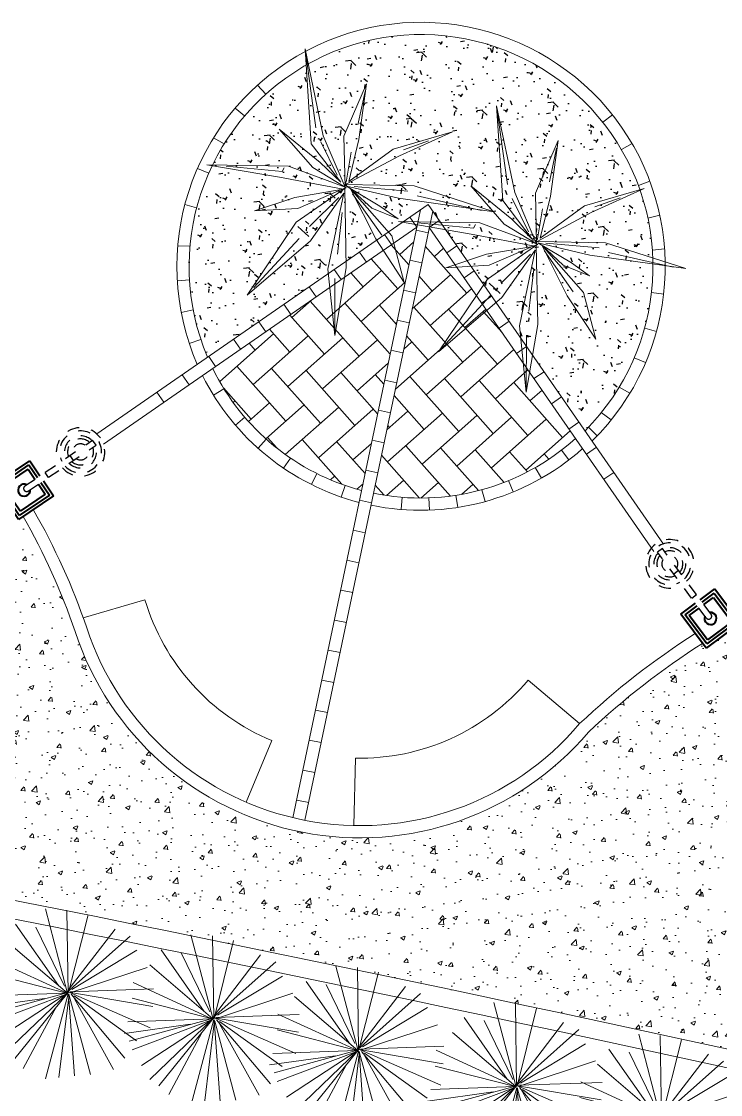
# Model space of a CAD drawing. Header units: metres. Extents: x 12093 to 20303, y 514 to 1412.
# Drawn here: x 19702.24 to 19707.94, y 702.81 to 711.56 of the extents above; entities that cross this region are included whole.
import ezdxf

# ---------------------------------------------------------------- set-up
doc = ezdxf.new("R2010")
doc.units = ezdxf.units.M
doc.linetypes.add('DASHED2', pattern=[9.525, 6.35, -3.175])
doc.layers.get('0').update_dxf_attribs({"lineweight": 13})
for name, color, linetype, lineweight in [('0-JARDI', 72, 'Continuous', 13), ('AMBI-GRASS', 104, 'Continuous', 20), ('grass', 64, 'Continuous', 13), ('JARDINERA', 132, 'Continuous', 40), ('Layer2', 43, 'Continuous', 20), ('MANZANAS-ORIGINALES', 147, 'Continuous', 9), ('SARDINEL', 52, 'Continuous', 20), ('TEX', 81, 'Continuous', 13), ('text.-piso', 35, 'Continuous', 5)]:
    doc.layers.add(name, color=color, linetype=linetype, lineweight=lineweight)
for name, color, linetype in [('LINEA1', 1, 'Continuous'), ('Proyecciones', 52, 'DASHED2'), ('textura', 61, 'Continuous')]:
    doc.layers.add(name, color=color, linetype=linetype)
pattern_1 = [(50, (19136.99335, 73.14804), (0.36436934, -0.03187817), [0.0381, -0.4191]), (355, (19136.99335, 73.14804), (-0.07048565, 0.38211329), [0.03048, -0.33528]), (100.451, (19137.0237, 73.1454), (0.293885, 0.35023338), [0.03238, -0.35618]), (46.1842, (19136.99335, 73.24964), (0.54215808, -0.08408466), [0.05715, -0.62865]), (96.6356, (19137.03853, 73.24264), (0.47480847, 0.4948511), [0.04857, -0.53427]), (351.184, (19136.99335, 73.24964), (0.4748092, 0.49485024), [0.04572, -0.50292]), (21, (19137.04415, 73.22424), (0.30322976, -0.20453104), [0.0381, -0.4191]), (326, (19137.04415, 73.22424), (0.12360406, 0.36837593), [0.03048, -0.33528]), (71.4514, (19137.06942, 73.2072), (0.42683298, 0.16384572), [0.03238, -0.35618]), (37.5, (19136.99335, 73.14804), (0.006177207, 0.169110078), [0, -0.331216, 0, -0.34036, 0, -0.33655]), (7.5, (19136.99335, 73.14804), (0.133639325, 0.20036115), [0, -0.194056, 0, -0.323596, 0, -0.12827]), (327.5, (19136.88007, 73.14804), (0.27118119, -0.011457488), [0, -0.127, 0, -0.39624, 0, -0.52578]), (317.5, (19136.82927, 73.14804), (0.29625836, 0.05085298), [0, -0.1651, 0, -0.263144, 0, -0.37338])]

# ---------------------------------------------------------------- blocks, each defined once
blk = doc.blocks.new('Arbust11')
for p, q in [((0.0378, 0.4871), (-0.0937, 0.9403)), ((0.0408, 0.4825), (0.0377, 0.9348)), ((0.0408, 0.5449), (0.1405, 0.941)), ((-0.1618, 0.888), (0.0377, 0.4856)), ((0.0377, 0.4856), (-0.274, 0.8225)), ((0.0439, 0.4856), (0.3088, 0.8724)), ((0.0595, 0.5199), (0.1997, 0.8474)), ((-0.0621, 0.5573), (-0.3332, 0.7944)), ((0.0439, 0.4794), (0.3805, 0.7788)), ((0.0283, 0.4856), (-0.3738, 0.7039)), ((-0.3488, 0.7476), (0.0408, 0.4856)), ((0.047, 0.4794), (0.4366, 0.6759)), ((0.0314, 0.4856), (-0.4049, 0.6104)), ((-0.433, 0.5262), (0.0439, 0.4825)), ((0.0439, 0.4825), (-0.4267, 0.4669)), ((-0.0527, 0.4794), (-0.4267, 0.3952)), ((0.0408, 0.4762), (-0.3893, 0.2673)), ((0.0408, 0.47), (-0.3364, 0.2174)), ((0.0408, 0.4731), (-0.274, 0.1581)), ((0.047, 0.4856), (0.499, 0.4263)), ((0.0501, 0.4794), (0.2901, 0.0832)), ((0.0501, 0.4731), (0.4304, 0.2454)), ((0.0533, 0.4887), (0.474, 0.5137)), ((0.0533, 0.47), (0.1935, 0.0177)), ((0.0564, 0.4762), (0.3649, 0.1425)), ((0.072, 0.4762), (0.4647, 0.3484)), ((0.0377, 0.4669), (-0.2117, 0.0988)), ((0.0501, 0.4544), (-0.1088, 0.0209)), ((0.0501, 0.4638), (-0.0215, 0.0146)), ((0.0533, 0.4451), (0.0907, 0.0271))]:
    blk.add_line(p, q)
blk = doc.blocks.new('fghgg')
at = {"layer": 'JARDINERA'}
for p, q in [((19983.6623, 670.5354), (19983.6623, 670.8816)), ((19983.6623, 670.8816), (19983.8107, 670.8816)), ((19983.687, 670.5601), (19983.687, 670.8569)), ((19983.687, 670.8569), (19983.8107, 670.8569)), ((19983.7117, 670.5848), (19983.7117, 670.8321)), ((19983.7117, 670.8321), (19983.8107, 670.8321)), ((19983.8601, 670.8816), (19984.0085, 670.8816)), ((19983.8601, 670.8569), (19983.9838, 670.8569)), ((19983.8601, 670.8321), (19983.9591, 670.8321)), ((19983.9591, 670.8321), (19983.9591, 670.5848)), ((19983.9838, 670.8569), (19983.9838, 670.5601)), ((19984.0085, 670.8816), (19984.0085, 670.5354)), ((19983.9591, 670.5848), (19983.7117, 670.5848)), ((19984.0085, 670.5354), (19983.6623, 670.5354)), ((19983.9838, 670.5601), (19983.687, 670.5601))]:
    blk.add_line(p, q, dxfattribs=at)
blk.add_arc((19983.8354, 670.7085), 0.0495, 120, 60, dxfattribs=at)
at = {"layer": 'Proyecciones', "ltscale": 0.005}
for p, q in [((19983.8601, 671.401), (19983.8107, 671.401)), ((19983.8107, 670.7332), (19983.8107, 671.401)), ((19983.8601, 670.7332), (19983.8601, 671.401)), ((19983.8601, 671.1784), (19983.8107, 671.1784)), ((19983.8601, 670.9311), (19983.8107, 670.9311))]:
    blk.add_line(p, q, dxfattribs=at)
for centre, radius, start, end in [((19983.8354, 671.265), 0.1979, 277.18076, 262.81924), ((19983.8354, 671.265), 0.1714, 278.29892, 261.70108), ((19983.8354, 671.265), 0.1309, 100.89339, 259.10661), ((19983.8354, 671.265), 0.1061, 103.47486, 256.52514), ((19983.8354, 671.265), 0.1309, 280.89339, 79.10661), ((19983.8354, 671.265), 0.1061, 283.47486, 76.52514), ((19983.8354, 671.265), 0.0657, 112.12793, 247.87207), ((19983.8354, 671.265), 0.0657, 292.12793, 67.87207), ((19983.8354, 670.7332), 0.0247, 180, 0)]:
    blk.add_arc(centre, radius, start, end, dxfattribs=at)
at = {"layer": 'SARDINEL'}
blk.add_line((19983.7117, 670.5848), (19983.7117, 670.5848), dxfattribs=at)
blk = doc.blocks.new('0Q62D')
at = {"color": 0, "linetype": 'ByBlock'}
for p, q in [((-0.05, 1.11), (0.07, 0.48)), ((-0.03, 0.53), (-0.05, 1.11)), ((-0.03, 0.96), (0.02, 0.52)), ((-0.33, 0.67), (-0.16, 0.38)), ((-0.24, 0.34), (-0.33, 0.67)), ((0.1, 0.29), (0.34, 0.61)), ((0.34, 0.61), (0.15, 0.24)), ((-0.99, 0.59), (-0.35, 0.33)), ((-0.47, 0.19), (-0.99, 0.59)), ((-0.47, 0.28), (-0.92, 0.55)), ((-0.02, 0.02), (-0.03, 0.53)), ((0.02, 0.52), (0.05, 0.51)), ((0.28, 0.34), (1, 0.54)), ((1, 0.54), (0.36, 0.26)), ((1, 0.54), (0.41, 0.33)), ((0.07, 0.48), (0, 0.01)), ((0, 0), (-0.24, 0.34)), ((-0.16, 0.38), (-0.02, 0.02)), ((0.03, 0.05), (0.28, 0.34)), ((-0.44, 0.21), (-0.38, 0.31)), ((-0.35, 0.33), (0, 0)), ((0, 0.01), (0.1, 0.29)), ((0.36, 0.26), (0, 0.01)), ((0.08, 0.09), (0.31, 0.27)), ((-0.05, 0.01), (-0.47, 0.19)), ((-0.09, 0.04), (-0.36, 0.22)), ((0.15, 0.24), (0.03, 0.05)), ((0, 0.01), (0.39, 0.1)), ((0.39, 0.1), (0.83, 0.01)), ((-1.16, -0.15), (-0.66, 0.01)), ((-0.66, 0.01), (-0.05, 0.01)), ((-0.01, 0.01), (-0.62, -0.13)), ((0.01, 0), (-0.09, -0.29)), ((0, -0.42), (0.01, 0)), ((0.02, 0.01), (0.12, -0.52)), ((0.33, -0.36), (0.02, 0.01)), ((0.04, 0.01), (0.28, 0.02)), ((0.83, 0.01), (0.39, -0.02)), ((0.77, 0.01), (0.5, 0.01)), ((-1.16, -0.15), (-0.72, -0.06)), ((-0.2, -0.01), (-0.53, -0.04)), ((-0.35, -0.31), (-0.01, -0.04)), ((-0.04, -0.06), (-0.31, -0.35)), ((0, -0.03), (-0.3, -0.43)), ((-0.12, -0.23), (0, -0.03)), ((0.02, -0.06), (0.07, -0.48)), ((0.05, -0.01), (0.37, -0.3)), ((0.39, -0.02), (0.05, -0.01)), ((-0.62, -0.13), (-1.16, -0.15)), ((-0.16, -0.45), (-0.12, -0.23)), ((-0.64, -0.6), (-0.35, -0.31)), ((-0.09, -0.29), (-0.16, -0.45)), ((0.37, -0.3), (0.6, -0.73)), ((0.05, -1.18), (0, -0.42)), ((0.6, -0.73), (0.33, -0.36)), ((0.49, -0.56), (0.38, -0.38)), ((-0.3, -0.43), (-0.64, -0.6)), ((0.04, -1.08), (0.05, -0.56)), ((0.12, -0.52), (0.05, -1.18))]:
    blk.add_line(p, q, dxfattribs=at)
blk = doc.blocks.new('Arbust21')
at = {"layer": '0-JARDI'}
blk.add_blockref('0Q62D', (-0.0237, -0.008), dxfattribs=at)

msp = doc.modelspace()

# ---------------------------------------------------------------- hatches: boundary and pattern name
at = {"layer": 'grass'}
h = msp.add_hatch(dxfattribs=at)
h.set_pattern_fill('AR-CONC', color=256, scale=0.002, style=0)
h.set_pattern_definition(pattern_1)
h.paths.add_polyline_path([(19702.3004, 707.4314, 0.000069), (19702.2184, 707.4476), (19702.1417, 706.221, -0.000646), (19702.9132, 706.0666, -0.058392), (19702.6733, 706.5835, 0.042478)])
h = msp.add_hatch(dxfattribs=at)
h.set_pattern_fill('AR-CONC', color=256, scale=0.002, style=0)
h.set_pattern_definition(pattern_1)
h.paths.add_polyline_path([(19709.5829, 706.7744, 0.000763), (19708.6756, 706.975), (19708.4487, 706.1513, -0.000825), (19709.4292, 705.9349)])
h.paths.add_polyline_path([(19708.6756, 706.975, 0.000016), (19708.6562, 706.9793, 0.029549), (19708.0873, 706.6747), (19708.1026, 706.6542), (19707.8246, 706.4478), (19707.7954, 706.4871, 0.010448), (19707.5763, 706.341, -0.000734), (19708.4487, 706.1513)])
h = msp.add_hatch(dxfattribs=at)
h.set_pattern_fill('AR-CONC', color=256, scale=0.002, style=0)
h.set_pattern_definition(pattern_1)
h.paths.add_polyline_path([(19702.9132, 706.0666, 0.000646), (19702.1417, 706.221), (19702.091, 705.4106), (19703.7346, 705.0793), (19703.737, 705.2506, -0.12013)])
h.paths.add_polyline_path([(19703.7346, 705.0793), (19702.091, 705.4106), (19702.0291, 704.4207, -0.001418), (19703.7208, 704.0808)])
h.paths.add_polyline_path([(19702.091, 705.4106), (19701.2334, 705.5834), (19700.897, 705.6403), (19700.8568, 704.6504, -0.000981), (19702.0291, 704.4207)])
h.paths.add_polyline_path([(19702.1417, 706.221, 0.001014), (19700.9302, 706.4593), (19700.897, 705.6403), (19701.2334, 705.5834), (19702.091, 705.4106)])
h = msp.add_hatch(dxfattribs=at)
h.set_pattern_fill('AR-CONC', color=256, scale=0.002, style=0)
h.set_pattern_definition(pattern_1)
h.paths.add_polyline_path([(19708.4487, 706.1513, 0.000734), (19707.5763, 706.341, 0.01716), (19707.2302, 706.0817), (19706.9883, 705.2165, -0.000954), (19708.1231, 704.9693)])
h.paths.add_polyline_path([(19707.2302, 706.0817, 0.019216), (19706.8649, 705.7639, -0.064206), (19706.4019, 705.3424, -0.000493), (19706.9883, 705.2165)])
h = msp.add_hatch(dxfattribs=at)
h.set_pattern_fill('AR-CONC', color=256, scale=0.002, style=0)
h.set_pattern_definition(pattern_1)
h.paths.add_polyline_path([(19706.9883, 705.2165, 0.000493), (19706.4019, 705.3424, -0.104131), (19705.474, 704.9469), (19705.4528, 704.7331), (19706.7784, 704.4659)])
h.paths.add_polyline_path([(19705.474, 704.9469, -0.186328), (19703.737, 705.2506), (19703.7346, 705.0793), (19705.4528, 704.7331)])
h = msp.add_hatch(dxfattribs=at)
h.set_pattern_fill('AR-CONC', color=256, scale=0.002, style=0)
h.set_pattern_definition(pattern_1)
h.paths.add_polyline_path([(19709.2082, 704.7288, 0.000913), (19708.1231, 704.9693), (19707.9012, 704.1638), (19709.0412, 703.8169)])
h.paths.add_polyline_path([(19708.1231, 704.9693, 0.000954), (19706.9883, 705.2165), (19706.7784, 704.4659), (19707.1625, 704.3885), (19707.9012, 704.1638)])
h = msp.add_hatch(dxfattribs=at)
h.set_pattern_fill('AR-CONC', color=256, scale=0.002, style=0)
h.set_pattern_definition(pattern_1)
h.paths.add_polyline_path([(19706.7784, 704.4659), (19705.4528, 704.7331), (19705.3551, 703.743, -0.000968), (19706.508, 703.499)])
h.paths.add_polyline_path([(19705.4528, 704.7331), (19703.7346, 705.0793), (19703.7208, 704.0808, -0.001371), (19705.3551, 703.743)])
h = msp.add_hatch(dxfattribs=at)
h.set_pattern_fill('AR-CONC', color=256, scale=0.002, style=0)
h.set_pattern_definition(pattern_1)
h.paths.add_polyline_path([(19709.0412, 703.8169), (19707.9012, 704.1638), (19707.6502, 703.2528, -0.001041), (19708.888, 702.9807)])
h.paths.add_polyline_path([(19707.9012, 704.1638), (19707.1625, 704.3885), (19706.7784, 704.4659), (19706.508, 703.499, -0.00096), (19707.6502, 703.2528)])
at = {"layer": 'text.-piso', "ltscale": 5}
h = msp.add_hatch(dxfattribs=at)
h.set_pattern_fill('AR-HBONE', color=256, scale=0.05, angle=446.62697, style=0)
h.set_pattern_definition([(131.6269663, (18629.75329, -5501.93385), (-0.282352724, 0.016641488), [0.6, -0.2]), (221.6269663, (18629.62043, -5501.78435), (-0.282352724, 0.016641488), [0.6, -0.2])])
h.paths.add_polyline_path([(19703.7969, 708.7301, 0.217529), (19705.0124, 707.7357), (19705.4629, 709.8835)])
h.paths.add_polyline_path([(19705.5643, 709.88), (19705.1098, 707.7128, 0.238763), (19706.7584, 708.1592)])
at = {"layer": 'textura', "ltscale": 5}
h = msp.add_hatch(dxfattribs=at)
h.set_pattern_fill('AR-CONC', color=256, scale=0.002, angle=450, style=0)
h.set_pattern_definition([(140, (0, 0), (0.031878171, 0.364369338), [0.0381, -0.4191]), (85, (0, 0), (-0.382113286, -0.070485652), [0.03048, -0.33528]), (190.451, (0.00266, 0.03036), (-0.3502333756, 0.2938850033), [0.03238, -0.35618]), (136.1842, (-0.1016, 0), (0.084084656, 0.542158082), [0.05715, -0.62865]), (186.6356, (-0.0946, 0.0452), (-0.494851112, 0.474808469), [0.04857, -0.53427]), (81.184, (-0.1016, 0), (-0.494850236, 0.474809212), [0.04572, -0.50292]), (111, (-0.0762, 0.0508), (0.204531037, 0.3032297597), [0.0381, -0.4191]), (56, (-0.0762, 0.0508), (-0.368375932, 0.123604057), [0.03048, -0.33528]), (161.4514, (-0.05916, 0.07607), (-0.1638457154, 0.4268329815), [0.03238, -0.35618]), (127.5, (0, 0), (-0.16911007775, 0.0061772065), [0, -0.331216, 0, -0.34036, 0, -0.33655]), (97.5, (0, 0), (-0.2003611496, 0.133639325), [0, -0.194056, 0, -0.323596, 0, -0.12827]), (57.5, (0, -0.11328), (0.011457488, 0.2711811903), [0, -0.127, 0, -0.39624, 0, -0.52578]), (47.5, (0, -0.16408), (-0.050852982, 0.2962583628), [0, -0.1651, 0, -0.263144, 0, -0.37338])])
h.paths.add_polyline_path([(19703.7548, 708.8226), (19705.5549, 710.0689), (19706.8359, 708.2229, 1.881097)])

# ---------------------------------------------------------------- linework, layer by layer
at = {"layer": 'Layer2'}
for p, q in [((19703.2433, 706.844), (19702.7403, 706.6949)), ((19706.3721, 706.1879), (19706.7922, 705.8329)), ((19704.0713, 705.1913), (19704.2793, 705.6937)), ((19704.9498, 705.0009), (19704.9613, 705.5507))]:
    msp.add_line(p, q, dxfattribs=at)
for centre, radius, start, end in [((19697.5057, 704.8167), 5.4614, 18.87553, 29.70234), ((19697.5063, 704.817), 5.5607, 18.86243, 29.7827), ((19704.9672, 707.355), 1.798, 196.50958, 247.50776), ((19704.9988, 707.3483), 2.448, 198.20588, 319.66692), ((19704.9988, 707.3483), 2.348, 198.20588, 319.80241), ((19711.1803, 701.1714), 6.4019, 122.55273, 133.26985), ((19711.1803, 701.1714), 6.3019, 122.48836, 133.21871), ((19704.9988, 707.3483), 1.798, 268.80422, 319.80241)]:
    msp.add_arc(centre, radius, start, end, dxfattribs=at)
at = {"layer": 'MANZANAS-ORIGINALES'}
for centre, radius, start, end in [((19642.9649, 406.1238), 312.5579, 76.773768, 83.875567), ((19642.9645, 406.1205), 312.4112, 76.773437, 83.903051), ((19642.9403, 405.9341), 304.279, 76.754672, 83.883439), ((19642.9585, 406.0744), 303.9876, 76.751542, 83.884028), ((19642.9407, 405.9377), 298.2754, 76.737765, 84.549861)]:
    msp.add_arc(centre, radius, start, end, dxfattribs=at)
at = {"layer": 'text.-piso', "ltscale": 5}
for p, q in [((19704.2315, 710.9699), (19704.1618, 711.0418)), ((19704.0572, 710.791), (19703.9809, 710.8557)), ((19707.0601, 710.8001), (19706.9803, 710.7398)), ((19703.8909, 710.5639), (19703.8041, 710.6135)), ((19707.2197, 710.5663), (19707.1329, 710.5166)), ((19703.7641, 710.3236), (19703.6717, 710.3618)), ((19707.3652, 710.2593), (19707.2718, 710.2234)), ((19705.5549, 710.0689), (19702.8508, 708.1967)), ((19703.6659, 710.0411), (19703.5695, 710.0679)), ((19705.5549, 710.0689), (19707.478, 707.2976)), ((19704.4523, 705.0648), (19705.4927, 710.0258)), ((19704.55, 705.0436), (19705.5925, 710.0147)), ((19707.4466, 709.9809), (19707.3493, 709.9574)), ((19705.4629, 709.8835), (19702.9057, 708.1131)), ((19705.4629, 709.8835), (19705.4059, 709.9657)), ((19705.5643, 709.88), (19705.6465, 709.937)), ((19705.2573, 709.7412), (19705.2004, 709.8234)), ((19705.4575, 709.858), (19705.5554, 709.8375)), ((19705.5643, 709.88), (19707.3975, 707.2383)), ((19703.6117, 709.7298), (19703.5115, 709.732)), ((19705.7068, 709.6746), (19705.789, 709.7316)), ((19705.0518, 709.5989), (19704.9948, 709.6811)), ((19707.4857, 709.7075), (19707.3863, 709.6963)), ((19704.8462, 709.4566), (19704.7893, 709.5388)), ((19705.4062, 709.6133), (19705.5041, 709.5928)), ((19705.4934, 709.5638), (19705.4934, 709.5638)), ((19705.4934, 709.5638), (19705.4934, 709.5638)), ((19703.5078, 709.4448), (19703.6073, 709.4548)), ((19705.8494, 709.4692), (19705.9315, 709.5262)), ((19704.6407, 709.3143), (19704.5837, 709.3965)), ((19705.3549, 709.3687), (19705.4528, 709.3481)), ((19705.9919, 709.2638), (19706.074, 709.3208)), ((19707.4783, 709.3371), (19707.3793, 709.3519)), ((19703.5399, 709.1872), (19703.6377, 709.2081)), ((19704.4351, 709.172), (19704.3782, 709.2542)), ((19704.2296, 709.0297), (19704.1726, 709.1119)), ((19705.3036, 709.124), (19705.4014, 709.1035)), ((19706.1344, 709.0584), (19706.2166, 709.1154)), ((19707.4192, 709.0322), (19707.3231, 709.0597)), ((19703.6056, 708.935), (19703.7005, 708.9664)), ((19704.024, 708.8873), (19703.9671, 708.9696)), ((19705.2523, 708.8793), (19705.3501, 708.8588)), ((19706.2769, 708.853), (19706.3591, 708.91)), ((19703.8209, 708.7467), (19703.764, 708.8289)), ((19707.3306, 708.7787), (19707.2382, 708.817)), ((19703.6044, 708.5968), (19703.5475, 708.6791)), ((19706.4195, 708.6476), (19706.5016, 708.7046)), ((19705.201, 708.6346), (19705.2988, 708.6141)), ((19707.2021, 708.5287), (19707.1148, 708.5776)), ((19703.3989, 708.4545), (19703.3419, 708.5368)), ((19703.8883, 708.5654), (19703.8034, 708.5126)), ((19706.562, 708.4422), (19706.6441, 708.4992)), ((19704.0588, 708.333), (19703.9829, 708.2679)), ((19705.1496, 708.39), (19705.2475, 708.3694)), ((19706.969, 708.3707), (19707.0504, 708.3122)), ((19706.7045, 708.2368), (19706.7867, 708.2939)), ((19706.9348, 708.1809), (19706.8652, 708.2528)), ((19704.2341, 708.154), (19704.1675, 708.0795)), ((19705.0983, 708.1453), (19705.1962, 708.1247)), ((19706.7052, 707.9849), (19706.6443, 708.0643)), ((19706.847, 708.0315), (19706.9292, 708.0885)), ((19704.4317, 707.9999), (19704.3755, 707.9172)), ((19704.6478, 707.8732), (19704.6031, 707.7838)), ((19705.047, 707.9006), (19705.1449, 707.8801)), ((19706.4302, 707.922), (19706.4797, 707.8351)), ((19706.9896, 707.8261), (19707.0717, 707.8831)), ((19706.2125, 707.8156), (19706.2505, 707.7231)), ((19704.8788, 707.7762), (19704.8463, 707.6816)), ((19705.7823, 707.6957), (19705.7976, 707.5969)), ((19705.9951, 707.7413), (19706.0216, 707.6449)), ((19704.9957, 707.6559), (19705.0936, 707.6354)), ((19705.3422, 707.6796), (19705.3342, 707.5799)), ((19705.5617, 707.6747), (19705.5654, 707.5748)), ((19704.9444, 707.4112), (19705.0423, 707.3907)), ((19704.8931, 707.1666), (19704.991, 707.146)), ((19704.8418, 706.9219), (19704.9396, 706.9014)), ((19704.7905, 706.6772), (19704.8883, 706.6567)), ((19704.7391, 706.4325), (19704.837, 706.412)), ((19704.6878, 706.1879), (19704.7857, 706.1673)), ((19704.6365, 705.9432), (19704.7344, 705.9227)), ((19704.5852, 705.6985), (19704.6831, 705.678)), ((19704.5339, 705.4538), (19704.6318, 705.4333)), ((19704.4826, 705.2091), (19704.5805, 705.1886))]:
    msp.add_line(p, q, dxfattribs=at)
for centre, radius, start, end in [((19705.4977, 709.5622), 1.9934, 314.45933, 203.59039), ((19705.4977, 709.5622), 1.8934, 314.97708, 202.99579), ((19705.4934, 709.5638), 1.9903, 206.60096, 255.4046), ((19705.4934, 709.5638), 1.8903, 206.16964, 255.25892), ((19705.4934, 709.5638), 1.8903, 258.29123, 312.0061), ((19705.4934, 709.5638), 1.9903, 258.28444, 311.64012)]:
    msp.add_arc(centre, radius, start, end, dxfattribs=at)
at = {"layer": 'textura'}
msp.add_arc((19705.4977, 709.5622), 1.5153, 206.69354, 206.71332, dxfattribs=at)

# ---------------------------------------------------------------- block references
at = {"layer": 'AMBI-GRASS', "ltscale": 0.05, "xscale": 1.499999999998325, "yscale": 1.499999999998325, "zscale": 1.499999999998325, "rotation": 49.16166176348414}
for p in [(19708.569, 711.8346), (19701.9354, 703.3719), (19703.1178, 703.114), (19704.3062, 702.904), (19705.4886, 702.646), (19706.7789, 702.3512), (19707.9613, 702.0932), (19709.1408, 701.8422)]:
    msp.add_blockref('Arbust11', p, dxfattribs=at)
at = {"layer": 'LINEA1', "xscale": 1.036682615631464, "yscale": 1.036682615631464, "zscale": 1.036682615631464, "rotation": 78.19461993366063}
for p in [(19704.8839, 710.2344), (19706.447, 709.7713)]:
    msp.add_blockref('Arbust21', p, dxfattribs=at)
at = {"layer": 'TEX', "lineweight": 20}
for p, rotation in [((7930.5211, 16870.3408), 304.1447675115128), ((4064.8636, -11747.2323), 36.60221974694078)]:
    msp.add_blockref('fghgg', p, dxfattribs=dict(at, rotation=rotation))

doc.saveas('drawing.dxf')
